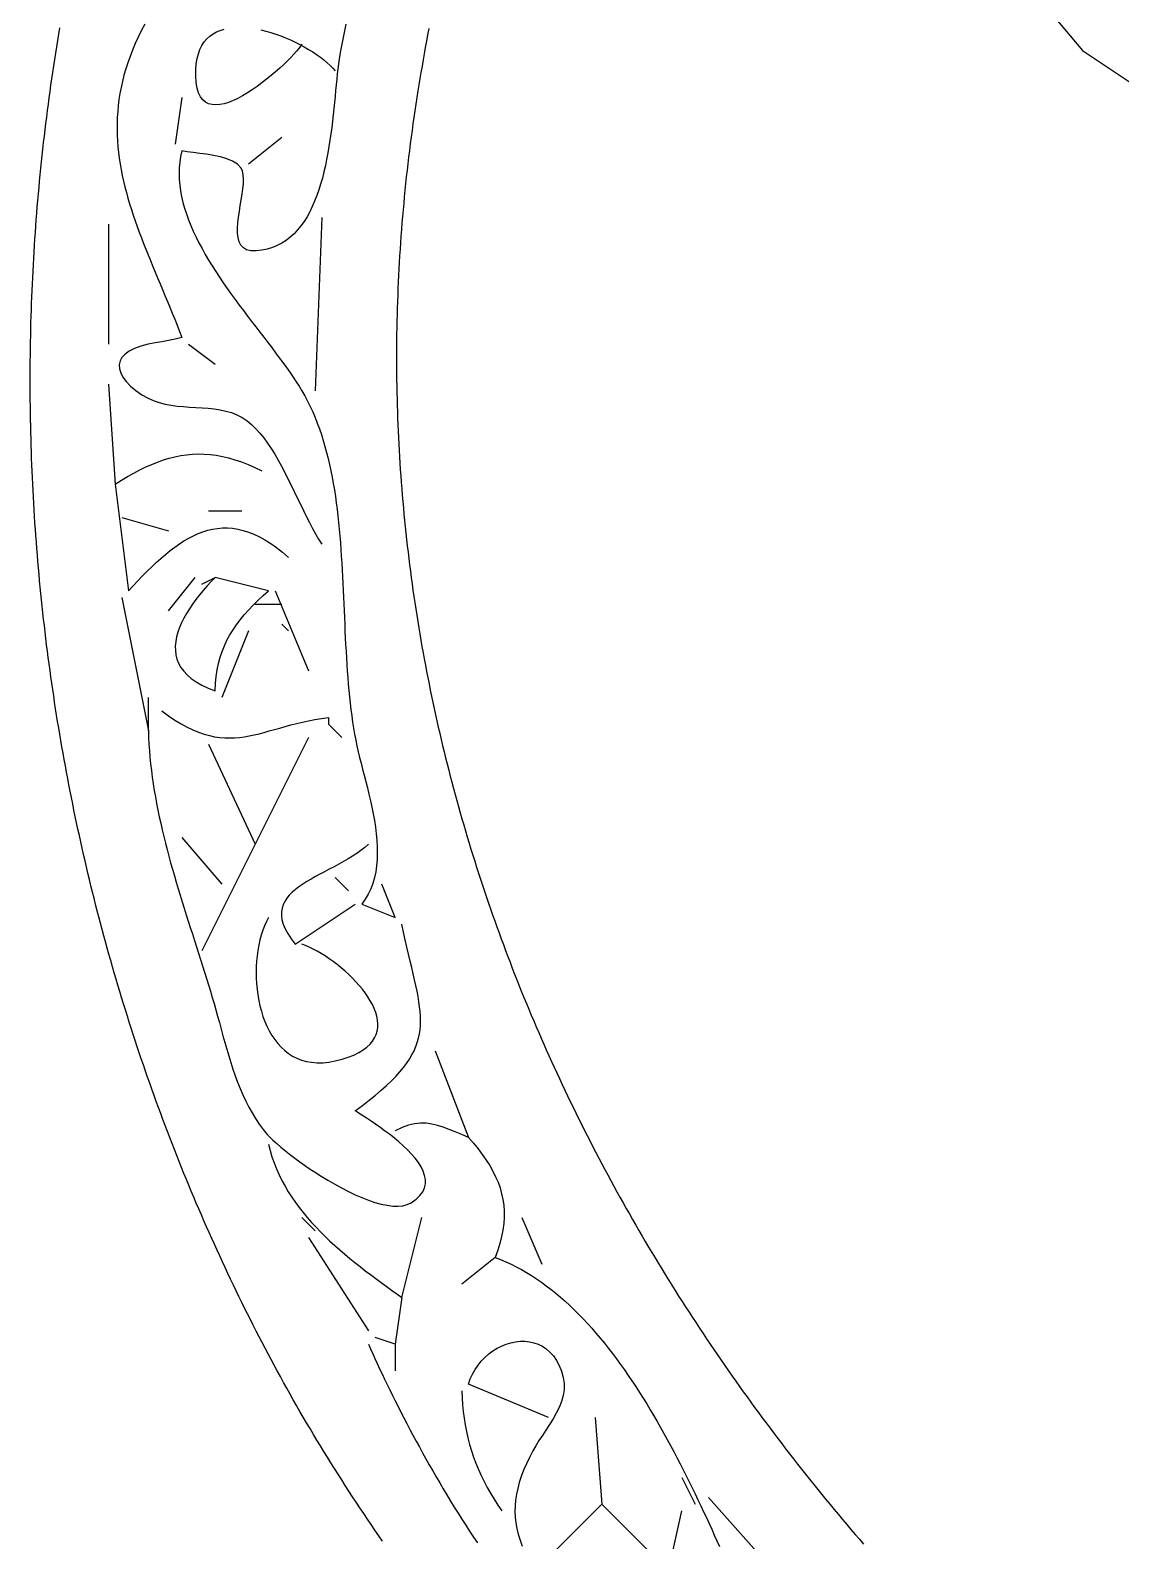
# Model space of a CAD drawing. Header units: millimetres. Extents: x 39 to 722, y 30 to 846.
# Drawn here: x 51.8 to 215.4, y 213.8 to 440.4 of the extents above; entities that cross this region are included whole.
import ezdxf

# ---------------------------------------------------------------- set-up
doc = ezdxf.new("R2010")
doc.units = ezdxf.units.MM
doc.layers.add('0_0_0', color=3, linetype='Continuous')

msp = doc.modelspace()

# ---------------------------------------------------------------- linework, layer by layer
at = {"layer": '0_0_0'}
for points in [[(163.52, 472.34), (187.35, 463.87), (209.62, 437.39), (223.43, 428.2), (234.52, 410.34), (235.19, 411.09), (235.79, 411.88), (236.33, 412.72), (236.8, 413.61), (237.21, 414.53), (237.54, 415.47), (237.8, 416.44), (238, 417.43), (238.11, 418.43), (238.15, 419.43), (238.12, 420.43), (238, 421.42), (237.8, 422.39), (237.52, 423.34), (223.52, 429.34)], [(104.65, 213.78), (104.07, 214.61), (103.5, 215.44), (102.94, 216.27), (102.37, 217.11), (101.81, 217.94), (101.25, 218.78), (100.7, 219.62), (100.14, 220.46), (99.6, 221.3), (99.05, 222.14), (98.51, 222.99), (97.97, 223.84), (97.43, 224.69), (96.9, 225.54), (96.37, 226.39), (95.84, 227.24), (95.31, 228.1), (94.79, 228.95), (94.28, 229.81), (93.76, 230.67), (93.25, 231.53), (92.75, 232.39), (92.25, 233.26), (91.75, 234.12), (91.25, 234.99), (90.76, 235.86), (90.27, 236.73), (89.79, 237.6), (89.31, 238.47), (88.83, 239.34), (88.38, 240.19), (87.92, 241.04), (87.47, 241.89), (87.02, 242.74), (86.57, 243.6), (86.13, 244.45), (85.69, 245.31), (85.25, 246.17), (84.82, 247.02), (84.38, 247.89), (83.95, 248.75), (83.53, 249.61), (83.1, 250.48), (82.68, 251.34), (82.26, 252.21), (81.85, 253.08), (81.44, 253.95), (81.03, 254.82), (80.62, 255.7), (80.21, 256.57), (79.81, 257.45), (79.41, 258.32), (79.02, 259.2), (78.62, 260.08), (78.23, 260.96), (77.85, 261.85), (77.46, 262.73), (77.08, 263.62), (76.7, 264.5), (76.33, 265.39), (75.95, 266.28), (75.58, 267.17), (75.21, 268.06), (74.85, 268.95), (74.49, 269.85), (74.13, 270.74), (73.77, 271.64), (73.42, 272.54), (73.07, 273.43), (72.72, 274.33), (72.37, 275.24), (72.03, 276.14), (71.69, 277.04), (71.36, 277.94), (71.02, 278.85), (70.69, 279.76), (70.36, 280.66), (70.04, 281.57), (69.72, 282.48), (69.4, 283.39), (69.08, 284.31), (68.77, 285.22), (68.45, 286.13), (68.15, 287.05), (67.84, 287.96), (67.54, 288.88), (67.24, 289.8), (66.94, 290.72), (66.65, 291.64), (66.36, 292.56), (66.07, 293.48), (65.78, 294.4), (65.5, 295.33), (65.22, 296.25), (64.94, 297.18), (64.67, 298.1), (64.4, 299.03), (64.13, 299.96), (63.87, 300.89), (63.6, 301.82), (63.34, 302.75), (63.09, 303.68), (62.83, 304.61), (62.58, 305.55), (62.33, 306.48), (62.09, 307.42), (61.84, 308.35), (61.6, 309.29), (61.37, 310.22), (61.13, 311.16), (60.9, 312.1), (60.67, 313.04), (60.45, 313.98), (60.23, 314.92), (60.01, 315.86), (59.79, 316.81), (59.58, 317.75), (59.37, 318.69), (59.16, 319.64), (58.95, 320.58), (58.75, 321.53), (58.55, 322.48), (58.35, 323.42), (58.16, 324.37), (57.97, 325.32), (57.78, 326.27), (57.6, 327.22), (57.41, 328.17), (57.23, 329.12), (57.06, 330.07), (56.88, 331.02), (56.71, 331.98), (56.55, 332.93), (56.38, 333.88), (56.22, 334.84), (56.06, 335.79), (55.9, 336.75), (55.75, 337.7), (55.6, 338.66), (55.45, 339.62), (55.31, 340.57), (55.17, 341.53), (55.03, 342.49), (54.89, 343.45), (54.76, 344.41), (54.63, 345.37), (54.5, 346.33), (54.38, 347.29), (54.25, 348.25), (54.14, 349.21), (54.02, 350.17), (53.91, 351.13), (53.8, 352.09), (53.69, 353.05), (53.59, 354.02), (53.49, 354.98), (53.39, 355.94), (53.29, 356.91), (53.2, 357.87), (53.11, 358.83), (53.02, 359.8), (52.94, 360.76), (52.86, 361.73), (52.78, 362.69), (52.71, 363.66), (52.63, 364.62), (52.57, 365.59), (52.5, 366.56), (52.44, 367.52), (52.38, 368.49), (52.32, 369.46), (52.26, 370.42), (52.21, 371.39), (52.16, 372.36), (52.12, 373.32), (52.08, 374.29), (52.04, 375.26), (52, 376.23), (51.97, 377.19), (51.93, 378.16), (51.91, 379.13), (51.88, 380.1), (51.86, 381.07), (51.84, 382.03), (51.82, 383), (51.81, 383.97), (51.8, 384.94), (51.79, 385.91), (51.79, 386.87), (51.79, 387.84), (51.79, 388.81), (51.79, 389.78), (51.8, 390.75), (51.81, 391.72), (51.82, 392.68), (51.84, 393.65), (51.86, 394.62), (51.88, 395.59), (51.9, 396.55), (51.93, 397.52), (51.96, 398.49), (51.99, 399.46), (52.03, 400.42), (52.07, 401.39), (52.11, 402.36), (52.16, 403.32), (52.21, 404.29), (52.26, 405.26), (52.31, 406.22), (52.37, 407.19), (52.43, 408.15), (52.49, 409.12), (52.56, 410.08), (52.63, 411.05), (52.7, 412.01), (52.78, 412.98), (52.85, 413.94), (52.94, 414.91), (53.02, 415.87), (53.11, 416.83), (53.2, 417.8), (53.29, 418.76), (53.39, 419.72), (53.48, 420.68), (53.59, 421.65), (53.69, 422.61), (53.8, 423.57), (53.91, 424.53), (54.02, 425.49), (54.14, 426.45), (54.26, 427.41), (54.38, 428.37), (54.51, 429.33), (54.64, 430.28), (54.77, 431.24), (54.9, 432.2), (55.04, 433.16), (55.18, 434.11), (55.32, 435.07), (55.47, 436.02), (55.62, 436.98), (55.77, 437.93), (55.93, 438.88), (56.09, 439.84), (56.25, 440.79)], [(68.97, 441.35), (68.45, 440.36), (67.97, 439.38), (67.53, 438.42), (67.12, 437.45), (66.76, 436.5), (66.42, 435.56), (66.12, 434.62), (65.85, 433.69), (65.62, 432.76), (65.42, 431.85), (65.25, 430.93), (65.1, 430.03), (64.99, 429.13), (64.91, 428.23), (64.85, 427.34), (64.82, 426.46), (64.81, 425.58), (64.83, 424.7), (64.88, 423.83), (64.94, 422.96), (65.03, 422.09), (65.14, 421.23), (65.27, 420.37), (65.42, 419.51), (65.59, 418.66), (65.78, 417.8), (65.99, 416.95), (66.21, 416.1), (66.44, 415.25), (66.69, 414.4), (66.96, 413.55), (67.23, 412.7), (67.52, 411.85), (67.82, 411), (68.14, 410.15), (68.46, 409.29), (68.78, 408.44), (69.12, 407.59), (69.47, 406.73), (69.81, 405.87), (70.17, 405.01), (70.53, 404.14), (70.89, 403.27), (71.26, 402.4), (71.62, 401.52), (71.99, 400.64), (72.36, 399.76), (72.73, 398.87), (73.09, 397.98), (73.46, 397.08), (73.82, 396.17), (74.17, 395.26), (74.52, 394.34), (73.52, 394.11), (72.52, 393.91), (71.52, 393.71), (70.51, 393.52), (69.5, 393.33), (68.37, 393.05), (67.41, 392.71), (66.62, 392.31), (66.01, 391.86), (65.55, 391.36), (65.27, 390.82), (65.14, 390.25), (65.17, 389.64), (65.36, 389.02), (65.7, 388.37), (66.2, 387.72), (66.83, 387.06), (67.62, 386.4), (68.54, 385.75), (69.38, 385.27), (70.24, 384.88), (71.12, 384.58), (72.02, 384.35), (72.93, 384.18), (73.85, 384.06), (74.78, 383.97), (75.7, 383.91), (76.63, 383.85), (77.56, 383.8), (78.47, 383.73), (79.37, 383.63), (80.26, 383.5), (81.13, 383.31), (81.97, 383.07), (82.79, 382.74), (83.58, 382.33), (84.33, 381.82), (84.99, 381.27), (85.62, 380.66), (86.23, 379.99), (86.81, 379.27), (87.38, 378.49), (87.93, 377.68), (88.46, 376.82), (88.98, 375.94), (89.48, 375.02), (89.97, 374.09), (90.45, 373.15), (90.92, 372.19), (91.39, 371.23), (91.85, 370.27), (92.31, 369.32), (92.76, 368.38), (93.21, 367.46), (93.67, 366.57), (94.12, 365.7), (94.58, 364.87), (95.05, 364.09), (95.52, 363.34)], [(99.12, 441.36), (98.92, 440.36), (98.72, 439.36), (98.52, 438.35), (98.33, 437.34), (98.22, 436.73), (98.12, 436.08), (98.03, 435.38), (97.94, 434.64), (97.85, 433.88), (97.77, 433.07), (97.69, 432.24), (97.6, 431.39), (97.52, 430.51), (97.43, 429.61), (97.33, 428.69), (97.23, 427.76), (97.13, 426.81), (97.01, 425.86), (96.89, 424.9), (96.75, 423.94), (96.6, 422.98), (96.43, 422.02), (96.25, 421.06), (96.06, 420.12), (95.84, 419.18), (95.61, 418.26), (95.35, 417.36), (95.07, 416.48), (94.77, 415.62), (94.45, 414.78), (94.1, 413.98), (93.72, 413.2), (93.31, 412.46), (92.87, 411.76), (92.4, 411.1), (91.9, 410.48), (91.36, 409.9), (90.79, 409.38), (90.18, 408.91), (89.53, 408.49), (88.84, 408.13), (88.11, 407.83), (87.34, 407.59), (86.53, 407.42), (85.67, 407.32), (84.89, 407.33), (84.25, 407.49), (83.76, 407.78), (83.39, 408.19), (83.14, 408.71), (82.97, 409.32), (82.9, 410), (82.89, 410.75), (82.94, 411.55), (83.04, 412.39), (83.16, 413.25), (83.3, 414.12), (83.45, 414.98), (83.58, 415.83), (83.69, 416.64), (83.76, 417.41), (83.78, 418.11), (83.74, 418.75), (83.62, 419.3), (83.41, 419.74), (82.86, 420.33), (82.14, 420.8), (81.28, 421.16), (80.32, 421.44), (79.3, 421.65), (78.25, 421.82), (77.21, 421.95), (76.22, 422.07), (75.31, 422.19), (74.52, 422.34), (74.34, 421.5), (74.21, 420.65), (74.14, 419.79), (74.11, 418.93), (74.14, 418.07), (74.21, 417.21), (74.33, 416.35), (74.49, 415.48), (74.69, 414.61), (74.93, 413.74), (75.21, 412.87), (75.53, 412.01), (75.87, 411.14), (76.25, 410.27), (76.66, 409.4), (77.1, 408.53), (77.56, 407.67), (78.04, 406.81), (78.55, 405.95), (79.07, 405.09), (79.62, 404.23), (80.18, 403.38), (80.75, 402.54), (81.34, 401.69), (81.93, 400.86), (82.54, 400.03), (83.15, 399.2), (83.76, 398.38), (84.38, 397.56), (84.99, 396.75), (85.61, 395.95), (86.22, 395.16), (86.82, 394.37), (87.42, 393.6), (88.01, 392.83), (88.58, 392.06), (89.14, 391.31), (89.69, 390.57), (90.22, 389.84), (90.73, 389.12), (91.22, 388.41), (91.68, 387.71), (92.12, 387.02), (92.54, 386.34), (92.98, 385.58), (93.39, 384.79), (93.79, 383.99), (94.16, 383.18), (94.52, 382.35), (94.85, 381.51), (95.17, 380.66), (95.46, 379.79), (95.74, 378.91), (96, 378.01), (96.25, 377.11), (96.48, 376.2), (96.69, 375.27), (96.89, 374.34), (97.08, 373.39), (97.25, 372.44), (97.41, 371.48), (97.56, 370.51), (97.69, 369.54), (97.82, 368.55), (97.93, 367.57), (98.04, 366.57), (98.14, 365.57), (98.23, 364.57), (98.31, 363.56), (98.38, 362.55), (98.45, 361.53), (98.52, 360.52), (98.58, 359.5), (98.63, 358.48), (98.68, 357.46), (98.73, 356.43), (98.78, 355.41), (98.82, 354.39), (98.87, 353.37), (98.91, 352.35), (98.96, 351.33), (99, 350.32), (99.05, 349.3), (99.1, 348.3), (99.16, 347.29), (99.21, 346.29), (99.28, 345.3), (99.34, 344.31), (99.42, 343.33), (99.5, 342.35), (99.58, 341.38), (99.68, 340.42), (99.78, 339.47), (99.89, 338.52), (100.01, 337.59), (100.14, 336.66), (100.29, 335.75), (100.44, 334.84), (100.61, 333.95), (100.79, 333.07), (100.98, 332.2), (101.19, 331.34), (101.41, 330.48), (101.64, 329.59), (101.88, 328.68), (102.12, 327.75), (102.36, 326.8), (102.6, 325.84), (102.83, 324.86), (103.04, 323.88), (103.24, 322.89), (103.41, 321.89), (103.57, 320.9), (103.69, 319.91), (103.78, 318.93), (103.84, 317.95), (103.85, 316.99), (103.82, 316.04), (103.74, 315.11), (103.61, 314.2), (103.43, 313.32), (103.18, 312.46), (102.87, 311.63), (102.5, 310.83), (102.05, 310.07), (101.52, 309.34), (106.52, 307.34), (104.52, 312.34)], [(92.52, 438.34), (92.33, 438.05), (92.06, 437.69), (91.73, 437.29), (91.33, 436.84), (90.87, 436.35), (90.37, 435.84), (89.82, 435.3), (89.22, 434.75), (88.59, 434.19), (87.93, 433.63), (87.25, 433.07), (86.55, 432.52), (85.83, 431.99), (85.1, 431.49), (84.37, 431.02), (83.65, 430.59), (82.93, 430.21), (82.22, 429.88), (81.53, 429.61), (80.87, 429.4), (80.23, 429.28), (79.63, 429.23), (79.07, 429.27), (78.55, 429.4), (78.08, 429.63), (77.67, 429.98), (77.32, 430.44), (77.04, 431.02), (76.83, 431.73), (76.7, 432.57), (76.63, 433.59), (76.63, 434.53), (76.69, 435.4), (76.82, 436.19), (77.01, 436.91), (77.25, 437.56), (77.55, 438.15), (77.9, 438.68), (78.3, 439.14), (78.74, 439.54), (79.22, 439.89), (79.74, 440.17), (80.3, 440.41), (80.89, 440.59)], [(86.4, 440.48), (87.15, 440.3), (87.89, 440.08), (88.63, 439.84), (89.37, 439.58), (90.1, 439.29), (90.82, 438.98), (91.53, 438.65), (92.22, 438.3), (92.89, 437.94), (93.54, 437.56), (94.16, 437.18), (94.75, 436.78), (95.31, 436.38), (95.84, 435.97), (96.32, 435.56), (96.77, 435.16), (97.17, 434.75), (97.52, 434.34)], [(111.57, 440.71), (111.39, 439.75), (111.21, 438.8), (111.04, 437.85), (110.87, 436.9), (110.71, 435.97), (110.55, 435.03), (110.39, 434.1), (110.23, 433.18), (110.08, 432.26), (109.93, 431.34), (109.78, 430.35), (109.62, 429.35), (109.47, 428.36), (109.33, 427.36), (109.18, 426.37), (109.05, 425.37), (108.91, 424.38), (108.78, 423.39), (108.66, 422.39), (108.54, 421.4), (108.42, 420.41), (108.3, 419.42), (108.19, 418.43), (108.09, 417.44), (107.99, 416.45), (107.89, 415.46), (107.8, 414.48), (107.71, 413.49), (107.62, 412.5), (107.54, 411.52), (107.46, 410.53), (107.39, 409.55), (107.32, 408.56), (107.25, 407.58), (107.19, 406.6), (107.13, 405.61), (107.08, 404.63), (107.03, 403.65), (106.98, 402.67), (106.94, 401.69), (106.9, 400.71), (106.86, 399.73), (106.83, 398.76), (106.8, 397.78), (106.78, 396.8), (106.76, 395.83), (106.74, 394.85), (106.73, 393.88), (106.72, 392.9), (106.72, 391.93), (106.72, 390.96), (106.72, 389.99), (106.73, 389.02), (106.74, 388.05), (106.76, 387.08), (106.77, 386.11), (106.8, 385.14), (106.82, 384.17), (106.85, 383.2), (106.89, 382.24), (106.92, 381.27), (106.97, 380.31), (107.01, 379.35), (107.06, 378.38), (107.11, 377.42), (107.17, 376.46), (107.23, 375.5), (107.29, 374.54), (107.36, 373.58), (107.43, 372.62), (107.5, 371.66), (107.58, 370.71), (107.66, 369.75), (107.75, 368.8), (107.84, 367.84), (107.93, 366.89), (108.02, 365.94), (108.12, 364.98), (108.23, 364.03), (108.34, 363.08), (108.45, 362.13), (108.56, 361.18), (108.68, 360.24), (108.8, 359.29), (108.93, 358.34), (109.05, 357.4), (109.19, 356.45), (109.32, 355.51), (109.46, 354.57), (109.61, 353.62), (109.75, 352.68), (109.9, 351.74), (110.06, 350.8), (110.21, 349.87), (110.37, 348.93), (110.54, 347.99), (110.71, 347.06), (110.88, 346.12), (111.05, 345.19), (111.23, 344.25), (111.41, 343.32), (111.6, 342.39), (111.79, 341.46), (111.98, 340.53), (112.17, 339.6), (112.37, 338.68), (112.57, 337.75), (112.78, 336.82), (112.99, 335.9), (113.2, 334.97), (113.42, 334.05), (113.64, 333.13), (113.86, 332.21), (114.09, 331.29), (114.32, 330.37), (114.55, 329.45), (114.79, 328.54), (115.03, 327.62), (115.27, 326.7), (115.52, 325.79), (115.77, 324.88), (116.02, 323.97), (116.27, 323.05), (116.53, 322.14), (116.8, 321.24), (117.06, 320.33), (117.33, 319.42), (117.61, 318.51), (117.88, 317.61), (118.16, 316.71), (118.45, 315.8), (118.73, 314.9), (119.02, 314), (119.31, 313.1), (119.61, 312.2), (119.91, 311.3), (120.21, 310.41), (120.52, 309.51), (120.83, 308.62), (121.14, 307.73), (121.46, 306.83), (121.77, 305.94), (122.1, 305.05), (122.42, 304.16), (122.75, 303.28), (123.08, 302.39), (123.41, 301.5), (123.75, 300.62), (124.09, 299.74), (124.44, 298.85), (124.78, 297.97), (125.13, 297.09), (125.49, 296.21), (125.84, 295.34), (126.2, 294.46), (126.57, 293.58), (126.93, 292.71), (127.3, 291.84), (127.67, 290.96), (128.05, 290.09), (128.43, 289.22), (128.81, 288.36), (129.19, 287.49), (129.58, 286.62), (129.97, 285.76), (130.36, 284.89), (130.76, 284.03), (131.16, 283.17), (131.56, 282.31), (131.97, 281.45), (132.38, 280.59), (132.79, 279.74), (133.2, 278.88), (133.62, 278.03), (134.04, 277.17), (134.47, 276.32), (134.89, 275.47), (135.32, 274.62), (135.76, 273.78), (136.19, 272.93), (136.63, 272.08), (137.07, 271.24), (137.52, 270.4), (137.96, 269.56), (138.41, 268.72), (138.87, 267.88), (139.32, 267.04), (139.78, 266.2), (140.24, 265.37), (140.71, 264.53), (141.18, 263.7), (141.65, 262.87), (142.12, 262.04), (142.6, 261.21), (143.07, 260.38), (143.56, 259.56), (144.04, 258.73), (144.53, 257.91), (145.02, 257.09), (145.51, 256.27), (146.01, 255.45), (146.51, 254.63), (147.01, 253.81), (147.51, 253), (148.02, 252.19), (148.53, 251.37), (149.04, 250.56), (149.56, 249.75), (150.08, 248.94), (150.6, 248.14), (151.12, 247.33), (151.65, 246.53), (152.18, 245.72), (152.71, 244.92), (153.24, 244.12), (153.78, 243.32), (154.32, 242.53), (154.87, 241.73), (155.41, 240.94), (155.96, 240.14), (156.51, 239.35), (157.06, 238.56), (157.62, 237.77), (158.18, 236.99), (158.74, 236.2), (159.31, 235.42), (159.87, 234.63), (160.44, 233.85), (161.01, 233.07), (161.59, 232.29), (162.17, 231.52), (162.75, 230.74), (163.33, 229.97), (163.91, 229.2), (164.5, 228.43), (165.09, 227.66), (165.68, 226.89), (166.28, 226.12), (166.88, 225.36), (167.48, 224.59), (168.08, 223.83), (168.69, 223.07), (169.3, 222.31), (169.91, 221.55), (170.52, 220.8), (171.14, 220.04), (171.75, 219.29), (172.38, 218.54), (173, 217.79), (173.62, 217.04), (174.25, 216.3), (174.88, 215.55), (175.52, 214.81), (176.15, 214.07), (176.79, 213.33)], [(74.52, 430.34), (73.52, 423.34)], [(89.52, 424.34), (84.52, 420.34)], [(63.52, 411.34), (63.52, 393.34)], [(95.52, 412.34), (94.52, 386.34)], [(75.52, 393.34), (79.52, 390.34)], [(63.52, 387.34), (64.52, 372.34), (65.47, 372.94), (66.4, 373.49), (67.32, 374), (68.23, 374.48), (69.12, 374.92), (70.01, 375.31), (70.89, 375.66), (71.76, 375.97), (72.63, 376.24), (73.5, 376.46), (74.37, 376.63), (75.24, 376.76), (76.11, 376.84), (76.99, 376.87), (77.88, 376.86), (78.78, 376.79), (79.69, 376.67), (80.61, 376.5), (81.55, 376.28), (82.5, 376), (83.48, 375.67), (84.47, 375.29), (85.48, 374.84), (86.52, 374.34)], [(64.52, 372.34), (66.52, 356.34), (67.23, 357.1), (67.93, 357.84), (68.62, 358.57), (69.32, 359.27), (70.01, 359.94), (70.7, 360.59), (71.39, 361.21), (72.08, 361.81), (72.77, 362.37), (73.46, 362.89), (74.16, 363.38), (74.85, 363.83), (75.56, 364.24), (76.26, 364.61), (76.97, 364.93), (77.69, 365.2), (78.41, 365.42), (79.14, 365.59), (79.88, 365.71), (80.63, 365.77), (81.38, 365.77), (82.15, 365.72), (82.93, 365.6), (83.71, 365.41), (84.52, 365.16), (85.33, 364.84), (86.16, 364.45), (87, 363.98), (87.86, 363.44), (88.73, 362.82), (89.62, 362.12), (90.52, 361.34)], [(65.52, 367.34), (72.52, 365.34)], [(78.52, 368.34), (83.52, 368.34)], [(72.52, 353.34), (76.52, 358.34)], [(77.52, 357.34), (79.52, 358.34), (78.92, 357.72), (78.32, 357.07), (77.74, 356.41), (77.18, 355.74), (76.64, 355.05), (76.14, 354.36), (75.66, 353.66), (75.22, 352.96), (74.83, 352.25), (74.48, 351.54), (74.17, 350.83), (73.93, 350.13), (73.74, 349.43), (73.61, 348.74), (73.55, 348.06), (73.56, 347.39), (73.64, 346.73), (73.8, 346.09), (74.05, 345.47), (74.38, 344.86), (74.81, 344.28), (75.33, 343.72), (75.95, 343.19), (76.68, 342.68), (77.51, 342.2), (78.46, 341.76), (79.52, 341.34), (79.58, 342.44), (79.68, 343.49), (79.83, 344.49), (80.03, 345.45), (80.28, 346.37), (80.57, 347.25), (80.91, 348.11), (81.3, 348.93), (81.73, 349.73), (82.21, 350.5), (82.73, 351.26), (83.29, 352.01), (83.89, 352.74), (84.54, 353.46), (85.23, 354.18), (85.95, 354.9), (86.72, 355.62), (87.52, 356.34), (79.52, 358.34)], [(88.52, 356.34), (93.52, 344.34)], [(65.52, 355.34), (69.52, 335.34), (69.52, 340.34)], [(85.52, 354.34), (89.52, 354.34)], [(89.52, 351.34), (90.52, 350.34)], [(84.52, 350.34), (80.52, 340.34)], [(71.52, 338.34), (72.53, 337.61), (73.49, 336.96), (74.43, 336.39), (75.33, 335.9), (76.2, 335.48), (77.04, 335.13), (77.87, 334.85), (78.67, 334.63), (79.45, 334.46), (80.22, 334.35), (80.97, 334.29), (81.71, 334.27), (82.45, 334.3), (83.18, 334.36), (83.91, 334.46), (84.65, 334.59), (85.38, 334.74), (86.12, 334.91), (86.88, 335.11), (87.64, 335.32), (88.42, 335.54), (89.21, 335.76), (90.03, 335.99), (90.86, 336.22), (91.73, 336.44), (92.62, 336.66), (93.54, 336.86), (94.5, 337.04), (95.49, 337.21), (96.52, 337.34), (96.52, 336.34), (97.52, 335.34), (98.52, 334.34)], [(69.52, 335.34), (69.55, 334.35), (69.6, 333.36), (69.67, 332.36), (69.75, 331.37), (69.85, 330.38), (69.96, 329.39), (70.09, 328.4), (70.23, 327.4), (70.39, 326.41), (70.56, 325.42), (70.74, 324.43), (70.94, 323.44), (71.14, 322.46), (71.36, 321.47), (71.59, 320.48), (71.82, 319.5), (72.07, 318.51), (72.32, 317.53), (72.58, 316.54), (72.85, 315.56), (73.13, 314.58), (73.41, 313.6), (73.69, 312.63), (73.98, 311.65), (74.28, 310.68), (74.58, 309.7), (74.88, 308.73), (75.19, 307.76), (75.49, 306.8), (75.8, 305.83), (76.11, 304.87), (76.42, 303.9), (76.73, 302.94), (77.03, 301.99), (77.34, 301.03), (77.64, 300.08), (77.94, 299.13), (78.24, 298.18), (78.53, 297.23), (78.82, 296.29), (79.1, 295.34), (79.37, 294.43), (79.63, 293.49), (79.89, 292.54), (80.16, 291.57), (80.42, 290.58), (80.69, 289.59), (80.97, 288.6), (81.26, 287.6), (81.56, 286.59), (81.87, 285.59), (82.2, 284.6), (82.54, 283.61), (82.9, 282.64), (83.28, 281.68), (83.69, 280.73), (84.12, 279.81), (84.57, 278.9), (85.06, 278.02), (85.58, 277.17), (86.12, 276.35), (86.71, 275.56), (87.33, 274.81), (87.72, 274.4), (88.2, 273.93), (88.76, 273.42), (89.4, 272.87), (90.11, 272.29), (90.88, 271.69), (91.7, 271.07), (92.58, 270.44), (93.5, 269.8), (94.45, 269.17), (95.44, 268.54), (96.44, 267.93), (97.46, 267.34), (98.48, 266.78), (99.51, 266.25), (100.53, 265.76), (101.54, 265.33), (102.53, 264.94), (103.5, 264.61), (104.42, 264.35), (105.31, 264.17), (106.16, 264.06), (106.94, 264.04), (107.67, 264.11), (108.33, 264.28), (108.92, 264.56), (109.67, 265.08), (110.24, 265.63), (110.66, 266.2), (110.93, 266.79), (111.06, 267.4), (111.06, 268.02), (110.94, 268.65), (110.72, 269.29), (110.4, 269.93), (110, 270.58), (109.51, 271.22), (108.97, 271.85), (108.37, 272.48), (107.73, 273.09), (107.05, 273.69), (106.36, 274.27), (105.65, 274.83), (104.94, 275.36), (104.24, 275.87), (103.56, 276.34), (102.92, 276.78), (102.31, 277.18), (101.76, 277.54), (101.27, 277.86), (100.86, 278.13), (100.52, 278.34), (101.61, 279.15), (102.62, 279.94), (103.56, 280.69), (104.42, 281.42), (105.22, 282.14), (105.95, 282.83), (106.61, 283.5), (107.21, 284.17), (107.75, 284.82), (108.23, 285.46), (108.66, 286.09), (109.03, 286.72), (109.35, 287.34), (109.62, 287.97), (109.84, 288.6), (110.02, 289.23), (110.15, 289.87), (110.25, 290.51), (110.3, 291.17), (110.32, 291.84), (110.31, 292.53), (110.26, 293.24), (110.19, 293.96), (110.08, 294.71), (109.96, 295.49), (109.81, 296.29), (109.63, 297.12), (109.44, 297.99), (109.24, 298.89), (109.02, 299.82), (108.78, 300.8), (108.54, 301.82), (108.29, 302.88), (108.04, 303.98), (107.78, 305.14), (107.52, 306.34)], [(93.52, 334.34), (77.52, 302.34)], [(78.52, 333.34), (85.52, 318.34)], [(74.52, 319.34), (80.52, 312.34)], [(102.52, 318.34), (101.98, 317.86), (101.4, 317.4), (100.78, 316.95), (100.13, 316.53), (99.46, 316.12), (98.77, 315.72), (98.07, 315.33), (97.36, 314.95), (96.65, 314.58), (95.95, 314.21), (95.25, 313.84), (94.57, 313.47), (93.91, 313.1), (93.27, 312.73), (92.66, 312.34), (92.09, 311.95), (91.56, 311.54), (91.08, 311.12), (90.65, 310.69), (90.28, 310.23), (89.97, 309.76), (89.73, 309.26), (89.56, 308.73), (89.47, 308.18), (89.47, 307.6), (89.55, 306.98), (89.74, 306.33), (90.02, 305.65), (90.41, 304.92), (90.91, 304.15), (91.52, 303.34), (100.52, 309.34)], [(97.52, 313.34), (99.52, 311.34)], [(87.52, 307.34), (87.21, 306.74), (86.93, 306.1), (86.68, 305.42), (86.45, 304.71), (86.25, 303.97), (86.08, 303.2), (85.94, 302.41), (85.83, 301.61), (85.75, 300.78), (85.7, 299.95), (85.68, 299.11), (85.7, 298.26), (85.74, 297.42), (85.82, 296.57), (85.93, 295.73), (86.07, 294.91), (86.25, 294.09), (86.46, 293.29), (86.7, 292.51), (86.98, 291.75), (87.3, 291.02), (87.65, 290.32), (88.04, 289.66), (88.46, 289.03), (88.92, 288.44), (89.42, 287.9), (89.96, 287.4), (90.53, 286.95), (91.15, 286.56), (91.8, 286.23), (92.49, 285.96), (93.23, 285.75), (94, 285.62), (94.81, 285.55), (95.67, 285.56), (96.57, 285.65), (97.51, 285.82), (98.56, 286.08), (99.5, 286.38), (100.34, 286.71), (101.09, 287.08), (101.73, 287.47), (102.29, 287.89), (102.76, 288.33), (103.15, 288.8), (103.45, 289.28), (103.68, 289.79), (103.83, 290.31), (103.91, 290.85), (103.93, 291.4), (103.88, 291.96), (103.77, 292.53), (103.61, 293.11), (103.39, 293.69), (103.12, 294.27), (102.8, 294.85), (102.44, 295.44), (102.04, 296.02), (101.61, 296.59), (101.14, 297.15), (100.64, 297.71), (100.12, 298.25), (99.57, 298.78), (99.01, 299.3), (98.43, 299.8), (97.84, 300.27), (97.24, 300.73), (96.63, 301.16), (96.02, 301.57), (95.41, 301.95), (94.81, 302.29), (94.22, 302.61), (93.64, 302.89), (93.07, 303.14), (92.52, 303.34)], [(112.52, 287.34), (117.52, 274.34), (116.5, 274.77), (115.53, 275.18), (114.61, 275.56), (113.73, 275.89), (112.87, 276.16), (112.02, 276.36), (111.17, 276.47), (110.31, 276.49), (109.43, 276.4), (108.51, 276.19), (107.55, 275.84), (106.52, 275.34)], [(117.52, 274.34), (118.27, 273.49), (118.96, 272.64), (119.59, 271.8), (120.17, 270.96), (120.7, 270.13), (121.17, 269.29), (121.59, 268.46), (121.95, 267.62), (122.25, 266.77), (122.49, 265.91), (122.67, 265.05), (122.8, 264.17), (122.86, 263.27), (122.86, 262.35), (122.8, 261.42), (122.67, 260.46), (122.48, 259.47), (122.23, 258.46), (121.91, 257.42), (121.52, 256.34), (122.33, 256.03), (123.12, 255.7), (123.91, 255.33), (124.69, 254.95), (125.46, 254.53), (126.22, 254.09), (126.97, 253.63), (127.72, 253.14), (128.45, 252.63), (129.18, 252.1), (129.9, 251.55), (130.61, 250.98), (131.31, 250.38), (132.01, 249.77), (132.7, 249.14), (133.37, 248.49), (134.04, 247.82), (134.71, 247.13), (135.36, 246.43), (136.01, 245.72), (136.64, 244.98), (137.28, 244.24), (137.9, 243.48), (138.51, 242.7), (139.12, 241.92), (139.72, 241.12), (140.31, 240.31), (140.9, 239.49), (141.47, 238.66), (142.04, 237.82), (142.61, 236.97), (143.16, 236.11), (143.71, 235.24), (144.25, 234.37), (144.78, 233.49), (145.31, 232.61), (145.83, 231.72), (146.34, 230.83), (146.84, 229.93), (147.34, 229.03), (147.83, 228.13), (148.32, 227.22), (148.79, 226.32), (149.26, 225.41), (149.73, 224.5), (150.18, 223.6), (150.63, 222.69), (151.08, 221.79), (151.51, 220.89), (151.94, 219.99), (152.37, 219.1), (152.79, 218.21), (153.2, 217.33), (153.6, 216.45), (154, 215.58), (154.39, 214.71), (154.78, 213.85), (155.16, 213.01)], [(87.52, 273.34), (87.77, 272.38), (88.05, 271.45), (88.37, 270.53), (88.73, 269.63), (89.12, 268.75), (89.55, 267.88), (90.01, 267.04), (90.5, 266.21), (91.01, 265.4), (91.56, 264.61), (92.13, 263.84), (92.73, 263.07), (93.35, 262.33), (93.99, 261.6), (94.66, 260.88), (95.34, 260.17), (96.04, 259.48), (96.75, 258.8), (97.48, 258.14), (98.22, 257.48), (98.97, 256.84), (99.73, 256.21), (100.5, 255.58), (101.27, 254.97), (102.05, 254.36), (102.84, 253.77), (103.62, 253.18), (104.41, 252.6), (105.19, 252.03), (105.97, 251.46), (106.75, 250.9), (107.52, 250.34), (110.52, 262.34)], [(92.52, 262.34), (94.52, 260.34)], [(125.52, 262.34), (128.52, 255.34)], [(93.52, 259.34), (102.52, 245.34)], [(121.52, 256.34), (116.52, 252.34)], [(107.52, 250.34), (106.52, 243.34), (103.52, 244.34), (103.52, 244.34)], [(102.52, 243.34), (102.84, 242.64), (103.17, 241.91), (103.5, 241.17), (103.85, 240.42), (104.2, 239.66), (104.57, 238.88), (104.94, 238.09), (105.33, 237.29), (105.72, 236.48), (106.12, 235.66), (106.54, 234.83), (106.96, 233.99), (107.39, 233.15), (107.83, 232.29), (108.27, 231.43), (108.73, 230.56), (109.19, 229.69), (109.67, 228.81), (110.15, 227.92), (110.64, 227.03), (111.13, 226.14), (111.64, 225.24), (112.15, 224.34), (112.67, 223.44), (113.2, 222.53), (113.74, 221.63), (114.28, 220.72), (114.83, 219.81), (115.39, 218.91), (115.95, 218.01), (116.52, 217.1), (117.1, 216.2), (117.68, 215.31), (118.27, 214.41), (118.87, 213.52)], [(106.52, 243.34), (106.52, 239.34)], [(129.52, 232.34), (117.52, 237.34), (117.78, 238.12), (118.11, 238.85), (118.5, 239.55), (118.95, 240.2), (119.44, 240.8), (119.98, 241.36), (120.57, 241.87), (121.18, 242.32), (121.82, 242.72), (122.49, 243.06), (123.17, 243.34), (123.87, 243.55), (124.57, 243.69), (125.27, 243.77), (125.97, 243.78), (126.66, 243.71), (127.33, 243.56), (127.98, 243.33), (128.6, 243.02), (129.19, 242.63), (129.74, 242.15), (130.25, 241.57), (130.71, 240.91), (131.11, 240.15), (131.45, 239.29), (131.73, 238.33), (131.87, 237.42), (131.86, 236.52), (131.71, 235.62), (131.46, 234.73), (131.11, 233.85), (130.68, 232.99), (130.2, 232.13), (129.68, 231.29), (129.14, 230.46), (128.6, 229.66), (128.08, 228.87), (127.6, 228.09), (127.17, 227.34), (126.66, 226.35), (126.2, 225.38), (125.79, 224.43), (125.44, 223.51), (125.14, 222.6), (124.9, 221.71), (124.71, 220.83), (124.58, 219.96), (124.5, 219.11), (124.48, 218.25), (124.52, 217.4), (124.62, 216.54), (124.77, 215.68), (124.99, 214.82), (125.26, 213.95), (125.59, 213.06)], [(116.52, 236.34), (116.56, 235.29), (116.63, 234.25), (116.73, 233.23), (116.86, 232.22), (117.02, 231.22), (117.21, 230.24), (117.44, 229.27), (117.69, 228.3), (117.97, 227.35), (118.29, 226.41), (118.63, 225.48), (119.01, 224.56), (119.42, 223.65), (119.86, 222.75), (120.33, 221.86), (120.83, 220.97), (121.36, 220.09), (121.93, 219.21), (122.52, 218.34)], [(136.52, 232.34), (137.52, 219.34)], [(149.52, 223.34), (151.52, 219.34)], [(177.52, 193.34), (153.52, 220.34)], [(127.52, 209.34), (137.52, 219.34), (147.52, 209.34), (149.52, 218.34)]]:
    msp.add_lwpolyline(points, dxfattribs=at)

doc.saveas('drawing.dxf')
